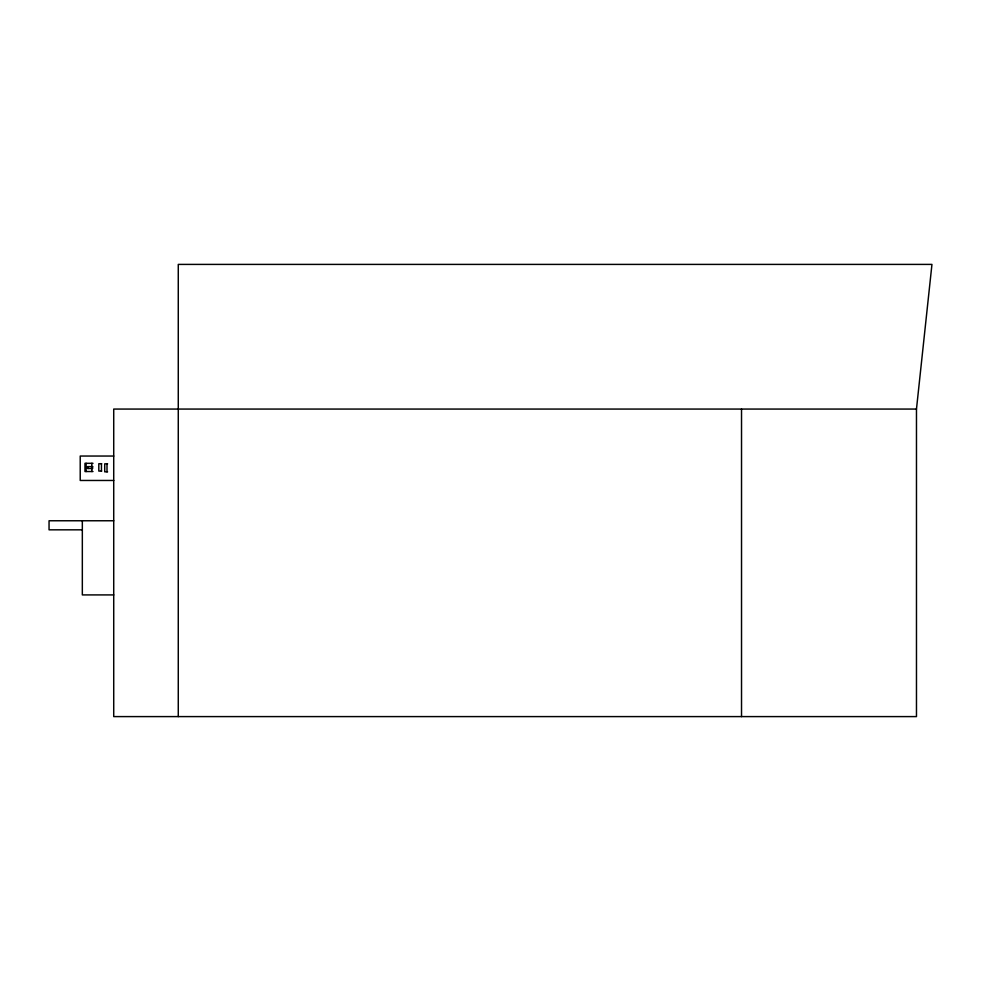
<?xml version="1.0" encoding="UTF-8"?>
<svg xmlns="http://www.w3.org/2000/svg" width="981" height="981" viewBox="0 0 981 981"><rect width="100%" height="100%" fill="white"/><g stroke="black" fill="none" stroke-linecap="round" stroke-linejoin="round"><path stroke-width="1.47" d="M916.475 409.065L113.722 409.065L113.722 716.596L916.475 716.596L916.475 409.065L931.95 264.404L178.272 264.404L178.272 716.596M113.722 456.042L80.221 456.042L80.221 480.469L113.722 480.469M92.999 463.314L84.979 463.314L84.979 471.53L92.999 471.53M101.681 463.719L98.811 463.719L98.811 471.088L101.681 471.088M107.591 463.829L104.722 463.829L104.722 471.824L107.591 471.824M113.722 520.764L49.05 520.764L49.05 529.826L82.33 529.826M113.722 594.915L82.33 594.915L82.33 520.764M741.526 409.065L741.526 716.596M107.003 463.829L107.003 471.824M101.448 463.719L101.448 471.088M91.932 466.613L91.932 468.501M91.846 463.314L91.846 471.53M88.229 466.613L88.229 468.501M86.132 463.314L86.132 471.53M92.619 466.613L87.53 466.613L87.53 468.501L92.619 468.501L92.619 466.613"/></g></svg>
